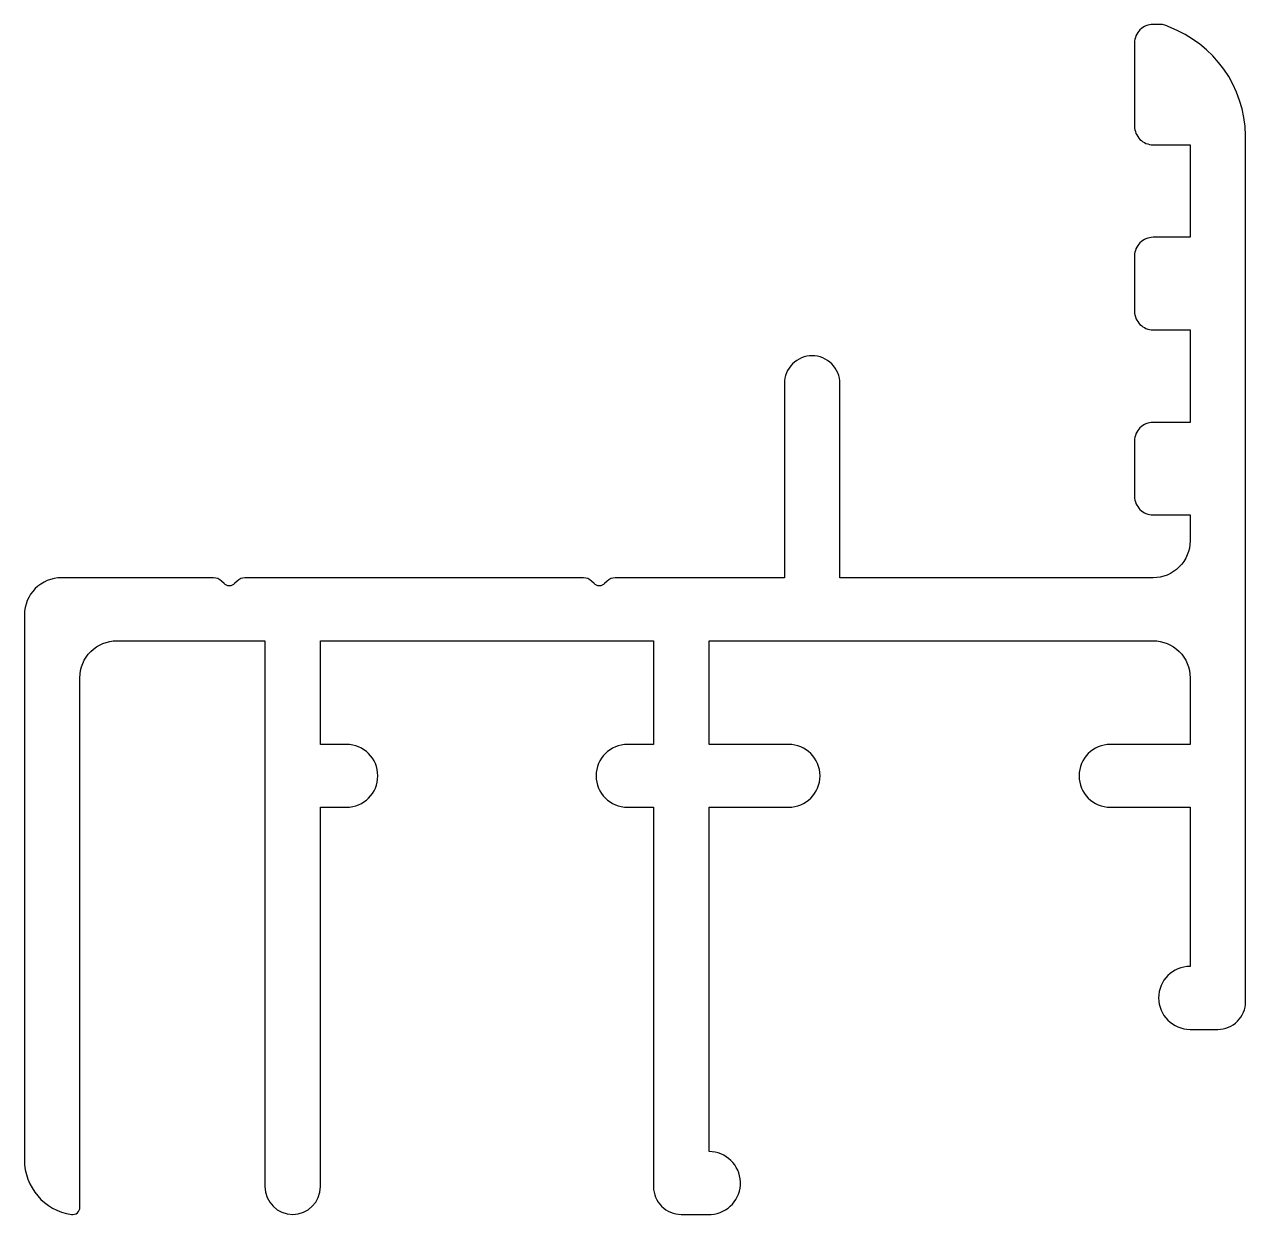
# Model space of a CAD drawing. Extents: x 624.6 to 657.6, y 827.5 to 859.7.
import ezdxf

# ---------------------------------------------------------------- set-up
doc = ezdxf.new("R2010")
doc.units = 0
doc.layers.get('0').update_dxf_attribs({"linetype": 'CONTINUOUS'})

msp = doc.modelspace()

# ---------------------------------------------------------------- linework, layer by layer
msp.add_lwpolyline([(653.928, 838.52), (656.078, 838.52), (656.078, 834.22, 1), (656.078, 832.52), (656.828, 832.52, 0.414214), (657.578, 833.27), (657.578, 856.672, 0.309541), (655.501, 859.603, 0.149772), (655.277, 859.672), (655.078, 859.672, 0.414214), (654.578, 859.172), (654.578, 856.92, 0.414214), (655.078, 856.42), (656.078, 856.42), (656.078, 853.92), (655.078, 853.92, 0.414214), (654.578, 853.42), (654.578, 851.92, 0.414214), (655.078, 851.42), (656.078, 851.42), (656.078, 848.92), (655.078, 848.92, 0.414214), (654.578, 848.42), (654.578, 846.92, 0.414214), (655.078, 846.42), (656.078, 846.42), (656.078, 845.72, -0.414214), (655.078, 844.72), (646.615, 844.72), (646.615, 849.97, 0.414214), (645.865, 850.72), (645.865, 850.72, 0.414214), (645.115, 849.97), (645.115, 849.97), (645.115, 844.72), (640.539, 844.72, 0.198907), (640.327, 844.632), (640.256, 844.562, -0.414201), (639.973, 844.562), (639.902, 844.632, 0.198907), (639.69, 844.72), (630.538, 844.72, 0.198907), (630.325, 844.632), (630.255, 844.562, -0.414201), (629.972, 844.562), (629.901, 844.632, 0.198907), (629.689, 844.72), (625.578, 844.72, 0.414214), (624.578, 843.72), (624.578, 829, 0.372812), (625.847, 827.518, 0.460212), (626.078, 827.716), (626.078, 842.02, -0.414214), (627.078, 843.02), (631.078, 843.02), (631.078, 828.27, 1), (632.578, 828.27), (632.578, 838.52), (633.278, 838.52, 1), (633.278, 840.22), (632.578, 840.22), (632.578, 843.02), (641.578, 843.02), (641.578, 840.22), (640.878, 840.22, 1), (640.878, 838.52), (641.578, 838.52), (641.578, 828.27, 0.414214), (642.328, 827.52), (643.136, 827.52, 0.966544), (643.078, 829.218), (643.078, 838.52), (645.228, 838.52, 1), (645.228, 840.22), (643.078, 840.22), (643.078, 843.02), (655.078, 843.02, -0.414214), (656.078, 842.02), (656.078, 840.22), (653.928, 840.22, 1)], format="xyb", close=True)

doc.saveas('drawing.dxf')
